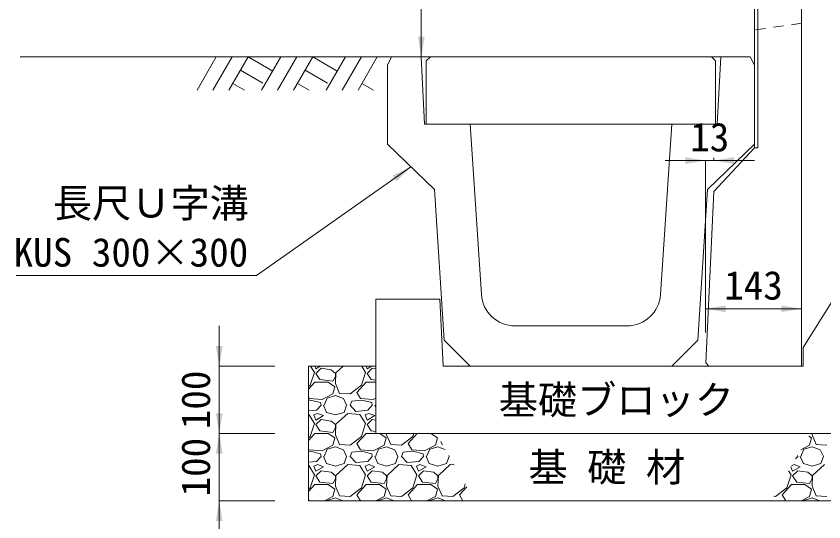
# Model space of a CAD drawing. Units: millimetres at full size, sheet at 1:20. Extents: x 201886 to 211886, y 860265 to 873235.
# Drawn here: x 209962 to 211162, y 868512 to 869265 of the extents above; entities that cross this region are included whole.
import ezdxf
from ezdxf.enums import TextEntityAlignment as Align

# ---------------------------------------------------------------- set-up
doc = ezdxf.new("R2010")
doc.units = ezdxf.units.MM
doc.header["$LTSCALE"] = 20
doc.linetypes.add('USER1', pattern=[1.35, 0.75, -0.6])
for name, color, linetype, lineweight in [('0_2', 7, 'Continuous', 20), ('UKパネル', 2, 'Continuous', 20), ('ハッチング', 7, 'Continuous', 5), ('基礎ブロック', 2, 'Continuous', 20), ('寸法線', 7, 'Continuous', 13), ('引出線', 4, 'Continuous', 13), ('本体', 2, 'Continuous', 13)]:
    doc.layers.add(name, color=color, linetype=linetype, lineweight=lineweight)
doc.layers.add('文字', color=7, linetype='Continuous')
doc.styles.add('ＭＳ ゴシック', font='')
doc.styles.get('ＭＳ ゴシック').set_extended_font_data('MS Gothic')

# ---------------------------------------------------------------- blocks, each defined once
blk = doc.blocks.new('filled_arrow')
at = {"color": 0, "linetype": 'Continuous', "lineweight": -2}
blk.add_solid([(7.5, 1.25), (0, 0), (7.5, -1.25)], dxfattribs=at)

msp = doc.modelspace()

# ---------------------------------------------------------------- linework, layer by layer
at = {"layer": '0_2'}
for p, q in [((210519.85, 869203.85), (209967.78, 869203.85)), ((210396.32, 868543.85), (210396.32, 868743.85)), ((210396.32, 868543.85), (211331.32, 868543.85))]:
    msp.add_line(p, q, dxfattribs=at)
at = {"layer": '0_2', "lineweight": 13}
msp.add_line((210396.32, 868743.85), (210496.32, 868743.85), dxfattribs=at)
at = {"layer": 'UKパネル'}
for p, q in [((211058.85, 870198.85), (211058.85, 869068.84)), ((211128.85, 870203.85), (211128.85, 868743.85)), ((210998.85, 869003.85), (211058.85, 869068.84)), ((210986.57, 868748.84), (210998.85, 869003.85)), ((210991.33, 868743.85), (210986.57, 868748.84)), ((210991.33, 868743.85), (211128.85, 868743.85))]:
    msp.add_line(p, q, dxfattribs=at)
at = {"layer": 'UKパネル', "color": 4, "lineweight": 5}
for p, q in [((211063.85, 870203.85), (211063.85, 869068.84)), ((211063.85, 869068.84), (211058.85, 869068.84))]:
    msp.add_line(p, q, dxfattribs=at)
at = {"layer": 'UKパネル', "linetype": 'USER1', "lineweight": 9}
msp.add_line((211128.85, 869253.85), (211058.85, 869243.85), dxfattribs=at)
at = {"layer": 'ハッチング', "lineweight": 9}
for p, q in [((210259.29, 869203.85), (210230.64, 869154.22)), ((210282.91, 869203.85), (210254.26, 869154.22)), ((210306.53, 869203.85), (210277.88, 869154.22)), ((210306.53, 869203.85), (210343.1, 869182.73)), ((210355.29, 869203.85), (210326.64, 869154.22)), ((210378.91, 869203.85), (210350.26, 869154.22)), ((210402.53, 869203.85), (210373.88, 869154.22)), ((210402.53, 869203.85), (210439.1, 869182.73)), ((210451.29, 869203.85), (210422.64, 869154.22)), ((210474.91, 869203.85), (210446.26, 869154.22)), ((210498.53, 869203.85), (210469.88, 869154.22)), ((210295.11, 869184.06), (210328.52, 869164.77)), ((210391.11, 869184.06), (210424.52, 869164.77)), ((210283.69, 869164.28), (210301.1, 869154.22)), ((210379.69, 869164.28), (210397.1, 869154.22)), ((210475.69, 869164.28), (210493.1, 869154.22))]:
    msp.add_line(p, q, dxfattribs=at)
at = {"layer": 'ハッチング'}
for p, q in [((210404.97, 868734.77), (210399.42, 868743.85)), ((210405.76, 868743.85), (210407.26, 868740.1)), ((210407.26, 868740.1), (210413.5, 868743.85)), ((210447.76, 868743.85), (210436.98, 868734)), ((210481.17, 868734.77), (210475.62, 868743.85)), ((210481.96, 868743.85), (210483.46, 868740.1)), ((210483.46, 868740.1), (210489.7, 868743.85)), ((210398.88, 868715.72), (210404.97, 868734.77)), ((210414.88, 868740.86), (210407.26, 868733.24)), ((210407.26, 868733.24), (210413.35, 868724.1)), ((210430.12, 868738.58), (210414.88, 868740.86)), ((210436.21, 868733.24), (210430.12, 868738.58)), ((210436.98, 868734), (210436.21, 868718)), ((210436.21, 868728.67), (210436.21, 868733.24)), ((210475.08, 868715.72), (210481.17, 868734.77)), ((210491.08, 868740.86), (210483.46, 868733.24)), ((210483.46, 868733.24), (210489.55, 868724.1)), ((210496.33, 868740.07), (210491.08, 868740.86)), ((210396.32, 868709.83), (210405.73, 868720.29)), ((210405.73, 868720.29), (210425.55, 868720.29)), ((210413.35, 868724.1), (210432.4, 868721.81)), ((210425.55, 868720.29), (210435.45, 868713.43)), ((210432.4, 868721.81), (210436.21, 868728.67)), ((210468.22, 868705.05), (210481.93, 868720.29)), ((210481.93, 868720.29), (210496.38, 868720.29)), ((210489.55, 868724.1), (210496.38, 868723.28)), ((210396.32, 868713.74), (210398.88, 868715.72)), ((210435.45, 868713.43), (210432.4, 868702.76)), ((210436.21, 868718), (210442.31, 868703.52)), ((210458.31, 868702.76), (210475.08, 868715.72)), ((210397.35, 868695.9), (210396.32, 868697.67)), ((210416.4, 868694.38), (210397.35, 868695.9)), ((210432.4, 868702.76), (210416.4, 868694.38)), ((210419.45, 868686), (210424.02, 868696.67)), ((210424.02, 868696.67), (210436.21, 868700.48)), ((210436.21, 868700.48), (210448.41, 868695.9)), ((210442.31, 868703.52), (210458.31, 868702.76)), ((210448.41, 868695.9), (210452.98, 868686)), ((210473.55, 868695.9), (210468.22, 868705.05)), ((210492.6, 868694.38), (210473.55, 868695.9)), ((210496.44, 868696.39), (210492.6, 868694.38)), ((210398.88, 868693.62), (210396.32, 868693.35)), ((210414.12, 868689.81), (210398.88, 868693.62)), ((210414.88, 868686), (210408.02, 868678.38)), ((210414.88, 868686), (210414.12, 868689.81)), ((210418.69, 868686), (210423.26, 868675.33)), ((210449.17, 868675.33), (210452.98, 868686)), ((210458.31, 868686), (210460.6, 868692.09)), ((210466.69, 868676.85), (210458.31, 868686)), ((210475.08, 868693.62), (210460.6, 868692.09)), ((210490.32, 868689.81), (210475.08, 868693.62)), ((210491.08, 868686), (210484.22, 868678.38)), ((210491.08, 868686), (210490.32, 868689.81)), ((210494.89, 868686), (210496.48, 868682.29)), ((210495.65, 868686), (210496.46, 868687.9)), ((210408.02, 868678.38), (210396.32, 868677.36)), ((210396.59, 868672.28), (210396.32, 868672.3)), ((210404.97, 868658.57), (210396.59, 868672.28)), ((210409.54, 868673.81), (210404.21, 868671.52)), ((210418.69, 868670.76), (210409.54, 868673.81)), ((210423.26, 868675.33), (210436.21, 868671.52)), ((210436.21, 868671.52), (210449.17, 868675.33)), ((210454.5, 868673.81), (210436.98, 868657.8)), ((210472.79, 868672.28), (210454.5, 868673.81)), ((210484.22, 868678.38), (210466.69, 868676.85)), ((210481.17, 868658.57), (210472.79, 868672.28)), ((210485.74, 868673.81), (210480.41, 868671.52)), ((210494.89, 868670.76), (210485.74, 868673.81)), ((210404.21, 868671.52), (210407.26, 868663.9)), ((210407.26, 868663.9), (210418.69, 868670.76)), ((210414.88, 868664.66), (210407.26, 868657.04)), ((210430.12, 868662.38), (210414.88, 868664.66)), ((210436.21, 868657.04), (210430.12, 868662.38)), ((210480.41, 868671.52), (210483.46, 868663.9)), ((210483.46, 868663.9), (210494.89, 868670.76)), ((210491.08, 868664.66), (210483.46, 868657.04)), ((210496.52, 868663.84), (210491.08, 868664.66)), ((210398.88, 868639.52), (210404.97, 868658.57)), ((210407.26, 868657.04), (210413.35, 868647.9)), ((210413.35, 868647.9), (210432.4, 868645.61)), ((210432.4, 868645.61), (210436.21, 868652.47)), ((210436.98, 868657.8), (210436.21, 868641.8)), ((210436.21, 868652.47), (210436.21, 868657.04)), ((210475.08, 868639.52), (210481.17, 868658.57)), ((210483.46, 868657.04), (210489.55, 868647.9)), ((210489.55, 868647.9), (210496.57, 868647.06)), ((210396.32, 868633.63), (210405.73, 868644.09)), ((210396.32, 868637.54), (210398.88, 868639.52)), ((210405.73, 868644.09), (210425.55, 868644.09)), ((210425.55, 868644.09), (210435.45, 868637.23)), ((210435.45, 868637.23), (210432.4, 868626.56)), ((210436.21, 868641.8), (210442.31, 868627.32)), ((210458.31, 868626.56), (210475.08, 868639.52)), ((210468.22, 868628.85), (210481.93, 868644.09)), ((210481.93, 868644.09), (210496.57, 868644.09)), ((210502.1, 868643.85), (210511.65, 868637.23)), ((210511.65, 868637.23), (210508.6, 868626.56)), ((210512.51, 868643.85), (210512.41, 868641.8)), ((210512.41, 868641.8), (210518.51, 868627.32)), ((210534.51, 868626.56), (210551.28, 868639.52)), ((210544.42, 868628.85), (210557.92, 868643.85)), ((210551.28, 868639.52), (210552.66, 868643.85)), ((210578.3, 868643.85), (210587.85, 868637.23)), ((210587.85, 868637.23), (210584.8, 868626.56)), ((211139.62, 868640.16), (211143.85, 868637.23)), ((211143.85, 868637.23), (211140.8, 868626.56)), ((211144.71, 868643.85), (211144.61, 868641.8)), ((211144.61, 868641.8), (211150.71, 868627.32)), ((210432.4, 868626.56), (210416.4, 868618.18)), ((210424.02, 868620.47), (210436.21, 868624.28)), ((210436.21, 868624.28), (210448.41, 868619.7)), ((210442.31, 868627.32), (210458.31, 868626.56)), ((210473.55, 868619.7), (210468.22, 868628.85)), ((210508.6, 868626.56), (210492.6, 868618.18)), ((210500.22, 868620.47), (210512.41, 868624.28)), ((210512.41, 868624.28), (210524.61, 868619.7)), ((210518.51, 868627.32), (210534.51, 868626.56)), ((210549.75, 868619.7), (210544.42, 868628.85)), ((210584.8, 868626.56), (210568.8, 868618.18)), ((210576.42, 868620.47), (210588.61, 868624.28)), ((210588.61, 868624.28), (210599.58, 868620.17)), ((210592.74, 868632.01), (210594.71, 868627.32)), ((210594.71, 868627.32), (210595.46, 868627.29)), ((211140.8, 868626.56), (211127.85, 868619.78)), ((211132.42, 868620.47), (211144.61, 868624.28)), ((211144.61, 868624.28), (211156.81, 868619.7)), ((211150.71, 868627.32), (211166.71, 868626.56)), ((210397.35, 868619.7), (210396.32, 868621.47)), ((210398.88, 868617.42), (210396.32, 868617.15)), ((210416.4, 868618.18), (210397.35, 868619.7)), ((210414.12, 868613.61), (210398.88, 868617.42)), ((210414.88, 868609.8), (210414.12, 868613.61)), ((210419.45, 868609.8), (210424.02, 868620.47)), ((210448.41, 868619.7), (210452.98, 868609.8)), ((210458.31, 868609.8), (210460.6, 868615.89)), ((210475.08, 868617.42), (210460.6, 868615.89)), ((210492.6, 868618.18), (210473.55, 868619.7)), ((210490.32, 868613.61), (210475.08, 868617.42)), ((210491.08, 868609.8), (210490.32, 868613.61)), ((210495.65, 868609.8), (210500.22, 868620.47)), ((210524.61, 868619.7), (210529.18, 868609.8)), ((210534.51, 868609.8), (210536.8, 868615.89)), ((210551.28, 868617.42), (210536.8, 868615.89)), ((210568.8, 868618.18), (210549.75, 868619.7)), ((210566.52, 868613.61), (210551.28, 868617.42)), ((210567.28, 868609.8), (210566.52, 868613.61)), ((210571.85, 868609.8), (210576.42, 868620.47)), ((211127.85, 868609.8), (211132.42, 868620.47)), ((211156.81, 868619.7), (211161.38, 868609.8)), ((210408.02, 868602.18), (210396.32, 868601.16)), ((210414.88, 868609.8), (210408.02, 868602.18)), ((210418.69, 868609.8), (210423.26, 868599.13)), ((210449.17, 868599.13), (210452.98, 868609.8)), ((210466.69, 868600.65), (210458.31, 868609.8)), ((210484.22, 868602.18), (210466.69, 868600.65)), ((210491.08, 868609.8), (210484.22, 868602.18)), ((210494.89, 868609.8), (210499.46, 868599.13)), ((210525.37, 868599.13), (210529.18, 868609.8)), ((210542.89, 868600.65), (210534.51, 868609.8)), ((210560.42, 868602.18), (210542.89, 868600.65)), ((210567.28, 868609.8), (210560.42, 868602.18)), ((210571.09, 868609.8), (210575.66, 868599.13)), ((210601.57, 868599.13), (210605.38, 868609.8)), ((210604.65, 868611.37), (210605.38, 868609.8)), ((211123.28, 868609.8), (211119.96, 868606.11)), ((211123.28, 868609.8), (211122.97, 868611.33)), ((211127.09, 868609.8), (211131.66, 868599.13)), ((211157.57, 868599.13), (211161.38, 868609.8)), ((210396.59, 868596.08), (210396.32, 868596.1)), ((210404.97, 868582.37), (210396.59, 868596.08)), ((210409.54, 868597.61), (210404.21, 868595.32)), ((210404.21, 868595.32), (210407.26, 868587.7)), ((210407.26, 868587.7), (210418.69, 868594.56)), ((210414.88, 868588.46), (210407.26, 868580.84)), ((210418.69, 868594.56), (210409.54, 868597.61)), ((210430.12, 868586.18), (210414.88, 868588.46)), ((210423.26, 868599.13), (210436.21, 868595.32)), ((210436.21, 868595.32), (210449.17, 868599.13)), ((210454.5, 868597.61), (210436.98, 868581.6)), ((210472.79, 868596.08), (210454.5, 868597.61)), ((210481.17, 868582.37), (210472.79, 868596.08)), ((210485.74, 868597.61), (210480.41, 868595.32)), ((210480.41, 868595.32), (210483.46, 868587.7)), ((210483.46, 868587.7), (210494.89, 868594.56)), ((210491.08, 868588.46), (210483.46, 868580.84)), ((210494.89, 868594.56), (210485.74, 868597.61)), ((210506.32, 868586.18), (210491.08, 868588.46)), ((210499.46, 868599.13), (210512.41, 868595.32)), ((210512.41, 868595.32), (210525.37, 868599.13)), ((210530.7, 868597.61), (210513.18, 868581.6)), ((210548.99, 868596.08), (210530.7, 868597.61)), ((210557.37, 868582.37), (210548.99, 868596.08)), ((210561.94, 868597.61), (210556.61, 868595.32)), ((210556.61, 868595.32), (210559.66, 868587.7)), ((210559.66, 868587.7), (210571.09, 868594.56)), ((210567.28, 868588.46), (210559.66, 868580.84)), ((210571.09, 868594.56), (210561.94, 868597.61)), ((210582.52, 868586.18), (210567.28, 868588.46)), ((210575.66, 868599.13), (210588.61, 868595.32)), ((210588.61, 868595.32), (210601.57, 868599.13)), ((210606.9, 868597.61), (210589.38, 868581.6)), ((210612.89, 868597.11), (210606.9, 868597.61)), ((211113.37, 868582.37), (211109.71, 868588.36)), ((211113.07, 868594.18), (211115.66, 868587.7)), ((211117.94, 868597.61), (211114.1, 868595.96)), ((211115.66, 868587.7), (211127.09, 868594.56)), ((211123.28, 868588.46), (211115.66, 868580.84)), ((211127.09, 868594.56), (211117.94, 868597.61)), ((211138.52, 868586.18), (211123.28, 868588.46)), ((211131.66, 868599.13), (211144.61, 868595.32)), ((211144.61, 868595.32), (211157.57, 868599.13)), ((211162.9, 868597.61), (211145.38, 868581.6)), ((210398.88, 868563.32), (210404.97, 868582.37)), ((210407.26, 868580.84), (210413.35, 868571.7)), ((210436.21, 868580.84), (210430.12, 868586.18)), ((210432.4, 868569.41), (210436.21, 868576.27)), ((210436.98, 868581.6), (210436.21, 868565.6)), ((210436.21, 868576.27), (210436.21, 868580.84)), ((210475.08, 868563.32), (210481.17, 868582.37)), ((210483.46, 868580.84), (210489.55, 868571.7)), ((210512.41, 868580.84), (210506.32, 868586.18)), ((210508.6, 868569.41), (210512.41, 868576.27)), ((210513.18, 868581.6), (210512.41, 868565.6)), ((210512.41, 868576.27), (210512.41, 868580.84)), ((210551.28, 868563.32), (210557.37, 868582.37)), ((210559.66, 868580.84), (210565.75, 868571.7)), ((210588.61, 868580.84), (210582.52, 868586.18)), ((210584.8, 868569.41), (210588.61, 868576.27)), ((210589.38, 868581.6), (210588.61, 868565.6)), ((210588.61, 868576.27), (210588.61, 868580.84)), ((211107.28, 868563.32), (211113.37, 868582.37)), ((211115.66, 868580.84), (211121.75, 868571.7)), ((211144.61, 868580.84), (211138.52, 868586.18)), ((211140.8, 868569.41), (211144.61, 868576.27)), ((211145.38, 868581.6), (211144.61, 868565.6)), ((211144.61, 868576.27), (211144.61, 868580.84)), ((210396.32, 868557.43), (210405.73, 868567.89)), ((210405.73, 868567.89), (210425.55, 868567.89)), ((210413.35, 868571.7), (210432.4, 868569.41)), ((210425.55, 868567.89), (210435.45, 868561.03)), ((210436.21, 868565.6), (210442.31, 868551.12)), ((210468.22, 868552.65), (210481.93, 868567.89)), ((210481.93, 868567.89), (210501.75, 868567.89)), ((210489.55, 868571.7), (210508.6, 868569.41)), ((210501.75, 868567.89), (210511.65, 868561.03)), ((210512.41, 868565.6), (210518.51, 868551.12)), ((210544.42, 868552.65), (210558.13, 868567.89)), ((210558.13, 868567.89), (210577.95, 868567.89)), ((210565.75, 868571.7), (210584.8, 868569.41)), ((210577.95, 868567.89), (210587.85, 868561.03)), ((210588.61, 868565.6), (210594.71, 868551.12)), ((210620.62, 868552.65), (210631.55, 868564.79)), ((210627.48, 868563.32), (210629.23, 868568.8)), ((211100.42, 868552.65), (211114.13, 868567.89)), ((211114.13, 868567.89), (211133.95, 868567.89)), ((211121.75, 868571.7), (211140.8, 868569.41)), ((211133.95, 868567.89), (211143.85, 868561.03)), ((211144.61, 868565.6), (211150.71, 868551.12)), ((210396.32, 868561.34), (210398.88, 868563.32)), ((210435.45, 868561.03), (210432.4, 868550.36)), ((210458.31, 868550.36), (210475.08, 868563.32)), ((210473.35, 868543.85), (210468.22, 868552.65)), ((210511.65, 868561.03), (210508.6, 868550.36)), ((210534.51, 868550.36), (210551.28, 868563.32)), ((210549.55, 868543.85), (210544.42, 868552.65)), ((210587.85, 868561.03), (210584.8, 868550.36)), ((210610.71, 868550.36), (210627.48, 868563.32)), ((210625.75, 868543.85), (210620.62, 868552.65)), ((211090.51, 868550.36), (211107.28, 868563.32)), ((211105.55, 868543.85), (211100.42, 868552.65)), ((211143.85, 868561.03), (211140.8, 868550.36)), ((210397.15, 868543.85), (210396.32, 868545.27)), ((210432.4, 868550.36), (210419.97, 868543.85)), ((210423.84, 868543.85), (210424.02, 868544.27)), ((210424.02, 868544.27), (210436.21, 868548.08)), ((210436.21, 868548.08), (210447.49, 868543.85)), ((210442.31, 868551.12), (210458.31, 868550.36)), ((210508.6, 868550.36), (210496.17, 868543.85)), ((210500.04, 868543.85), (210500.22, 868544.27)), ((210500.22, 868544.27), (210512.41, 868548.08)), ((210512.41, 868548.08), (210523.69, 868543.85)), ((210518.51, 868551.12), (210534.51, 868550.36)), ((210584.8, 868550.36), (210572.37, 868543.85)), ((210576.24, 868543.85), (210576.42, 868544.27)), ((210576.42, 868544.27), (210588.61, 868548.08)), ((210588.61, 868548.08), (210599.89, 868543.85)), ((210594.71, 868551.12), (210610.71, 868550.36)), ((211087.85, 868550.49), (211090.51, 868550.36)), ((211140.8, 868550.36), (211128.37, 868543.85)), ((211132.24, 868543.85), (211132.42, 868544.27)), ((211132.42, 868544.27), (211144.61, 868548.08)), ((211144.61, 868548.08), (211155.89, 868543.85)), ((211150.71, 868551.12), (211166.71, 868550.36))]:
    msp.add_line(p, q, dxfattribs=at)
at = {"layer": '基礎ブロック'}
msp.add_lwpolyline([(210596.32, 868743.84), (210591.32, 868843.84), (210496.32, 868843.84), (210496.32, 868743.84), (210496.32, 868643.84), (211226.32, 868643.84), (211226.32, 868743.84), (211226.32, 868843.84), (211176.32, 868843.84), (211131.32, 868771.84), (211131.32, 868743.84)], close=True, dxfattribs=at)
at = {"layer": '寸法線'}
for p, q in [((210563.85, 869203.85), (210563.85, 870203.85)), ((211008.85, 869203.85), (210563.85, 869203.85)), ((210926.33, 869049.77), (211058.85, 869049.77)), ((210986.33, 868793.85), (210986.33, 869049.77)), ((210998.85, 869049.77), (210998.85, 869053.84)), ((210986.33, 868829.3), (211128.85, 868829.3)), ((210986.33, 868793.85), (210986.33, 868829.3)), ((211128.85, 868793.85), (211128.85, 868829.3)), ((210263.63, 868583.85), (210263.63, 868803.85)), ((210346.32, 868743.85), (210263.63, 868743.85)), ((210263.63, 868483.85), (210263.63, 868703.85)), ((210346.32, 868643.85), (210263.63, 868643.85)), ((210346.32, 868643.85), (210263.63, 868643.85)), ((210346.32, 868543.85), (210263.63, 868543.85))]:
    msp.add_line(p, q, dxfattribs=at)
at = {"layer": '引出線', "lineweight": 9}
msp.add_lwpolyline([(210548.6, 869040.41), (210318.92, 868879.05), (210309.91, 868879.05), (209961.82, 868879.05)], dxfattribs=at)
at = {"layer": '本体'}
for p, q in [((210519.85, 869203.85), (210513.85, 869191.85)), ((210519.85, 869203.85), (210563.85, 869203.85)), ((210563.85, 869203.85), (210568.85, 869103.85)), ((211008.85, 869203.85), (211003.85, 869103.85)), ((211052.85, 869203.85), (211008.85, 869203.85)), ((211052.85, 869203.85), (211058.85, 869191.85)), ((210513.85, 869073.97), (210513.85, 869191.85)), ((211058.85, 869073.97), (211058.85, 869191.85)), ((210568.85, 869103.85), (210636.35, 869103.85)), ((210636.35, 869103.85), (210653.24, 868850.52)), ((210936.35, 869103.85), (210919.46, 868850.52)), ((211003.85, 869103.85), (210936.35, 869103.85)), ((210583.35, 869006.85), (210513.85, 869073.97)), ((210989.35, 869006.85), (211058.85, 869073.97)), ((210583.35, 869006.85), (210597.72, 868782.48)), ((210989.35, 869006.85), (210974.98, 868782.48)), ((210703.12, 868803.85), (210869.57, 868803.85)), ((210636.35, 868743.85), (210597.72, 868782.48)), ((210936.35, 868743.85), (210974.98, 868782.48)), ((210636.35, 868743.85), (210936.35, 868743.85))]:
    msp.add_line(p, q, dxfattribs=at)
at = {"layer": '本体', "lineweight": 20}
msp.add_lwpolyline([(210571.35, 869103.85), (210571.35, 869197.85), (210577.35, 869203.85), (210995.35, 869203.85), (211001.35, 869197.85), (211001.35, 869103.85)], close=True, dxfattribs=at)
at = {"layer": '本体'}
for centre, start, end in [((210703.12, 868853.85), 183.81407, 270), ((210869.57, 868853.85), 270, 356.18593)]:
    msp.add_arc(centre, 50, start, end, dxfattribs=at)

# ---------------------------------------------------------------- block references
at = {"layer": '寸法線', "xscale": 4, "yscale": 4}
for p, rotation in [((210563.85, 869203.85), 90), ((210986.33, 869049.77), 180), ((211128.85, 868829.3), 180), ((210263.63, 868743.85), 90), ((210263.63, 868643.85), 90), ((210263.63, 868643.85), 270), ((210263.63, 868543.85), 270)]:
    msp.add_blockref('filled_arrow', p, dxfattribs=dict(at, rotation=rotation))
for p in [(210998.85, 869049.77), (210986.33, 868829.3)]:
    msp.add_blockref('filled_arrow', p, dxfattribs=at)
at = {"layer": '引出線', "lineweight": 9, "xscale": 4, "yscale": 4, "rotation": 215.1}
msp.add_blockref('filled_arrow', (210548.6, 869040.41), dxfattribs=at)

# ---------------------------------------------------------------- texts
at = {"layer": '寸法線', "style": 'ＭＳ ゴシック'}
for s, p in [('13', (210992.59, 869084.77)), ('143', (211057.59, 868864.3))]:
    msp.add_text(s, height=42.72, dxfattribs=at).set_placement(p, align=Align.MIDDLE_CENTER)
for p in [(210228.63, 868693.85), (210228.63, 868593.85)]:
    msp.add_text('100', height=42.72, rotation=90, dxfattribs=at).set_placement(p, align=Align.MIDDLE_CENTER)
at = {"layer": '引出線', "style": 'ＭＳ ゴシック'}
for s, p in [('長尺Ｕ字溝', (210016.29, 868952.29)), ('KUS 300×300', (209958.01, 868879.16))]:
    msp.add_text(s, height=42.72, dxfattribs=at).set_placement(p, align=Align.BOTTOM_LEFT)
at = {"layer": '文字', "style": 'ＭＳ ゴシック'}
for s, p in [('基礎ブロック', (210853.8, 868693.85)), ('基 礎 材', (210839.58, 868593.85))]:
    msp.add_text(s, height=42.72, dxfattribs=at).set_placement(p, align=Align.MIDDLE_CENTER)

doc.saveas('drawing.dxf')
